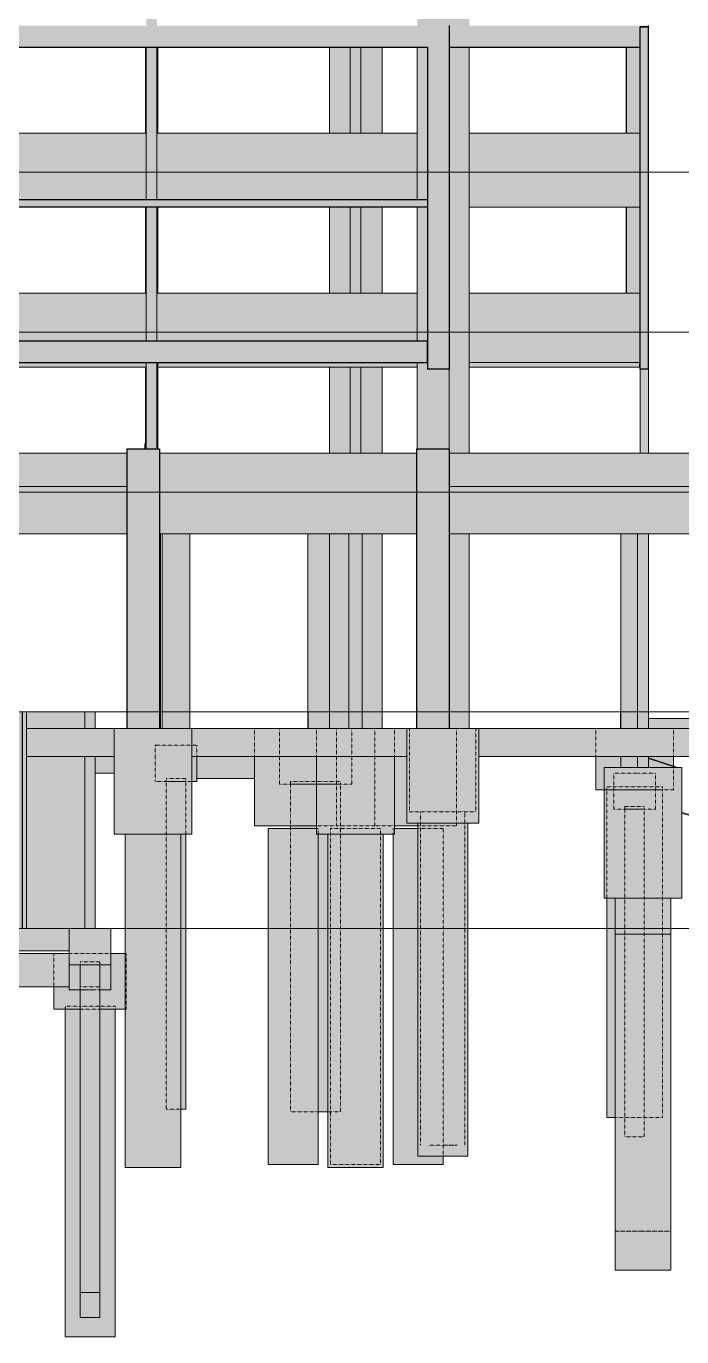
# Model space of a CAD drawing. Header units: centimetres. Extents: x -28 to 30806, y -3196 to 88064.
# Drawn here: x 26699 to 27879, y 78385 to 80745 of the extents above; entities that cross this region are included whole.
import ezdxf

# ---------------------------------------------------------------- set-up
doc = ezdxf.new("R2010")
doc.units = ezdxf.units.CM
doc.linetypes.add('Centro', pattern=[3.175, 0.635, -0.47625, 1.5875, -0.47625])
doc.linetypes.add('Traço', pattern=[0.635, 0.3175, -0.3175])
doc.layers.add('A-DETL', color=7, linetype='Continuous', lineweight=18, true_color=0x00a600)
for name, color, linetype, lineweight in [('A-FLOR', 7, 'Continuous', 25), ('A-FLOR-LEVL', 7, 'Continuous', 9), ('S-BEAM', 7, 'Continuous', 25), ('S-COLS', 7, 'Continuous', 25), ('S-FNDN', 7, 'Continuous', 25), ('S-FNDN-HDLN', 7, 'Traço', 9)]:
    doc.layers.add(name, color=color, linetype=linetype, lineweight=lineweight)

# ---------------------------------------------------------------- blocks, each defined once
blk = doc.blocks.new('Estaca W Gerdau - W250X32_7-3763720-CT H 002 - CRT ESQ')
at = {"layer": 'S-FNDN', "linetype": 'Traço', "lineweight": 9, "true_color": 0xa4b9db}
blk.add_hatch(color=9, dxfattribs=at).paths.add_polyline_path([(-1880.1, 79120), (-1871.6, 79120), (-1871.6, 79510), (-1886.2, 79510), (-1886.2, 79120)], flags=0)
at = {"layer": 'S-FNDN', "lineweight": 9}
for p, q in [((-1886.2, 79510), (-1886.2, 79120)), ((-1871.6, 79510), (-1886.2, 79510)), ((-1879.3, 79120), (-1879.3, 79510)), ((-1878.5, 79510), (-1878.5, 79120)), ((-1871.6, 79510), (-1871.6, 79120)), ((-1871.6, 79120), (-1886.2, 79120))]:
    blk.add_line(p, q, dxfattribs=at)
blk = doc.blocks.new('PED_BLRET-1EST_R01_2019 - 75x75x65-3763687-CT H 002 - CRT ESQ')
at = {"layer": 'S-FNDN-HDLN'}
for p, q in [((1714.1, 79378), (1749.1, 79378)), ((1714.1, 79373), (1714.1, 79378)), ((1749.1, 79373), (1714.1, 79373)), ((1749.1, 79378), (1749.1, 79373))]:
    blk.add_line(p, q, dxfattribs=at)
blk = doc.blocks.new('PED_BLRET-1EST_R01_2019 - 75x75x65-V10-CT H 002 - CRT ESQ')
at = {"layer": 'S-FNDN-HDLN'}
for p, q in [((1305.6, 79340), (1340.6, 79340)), ((1305.6, 79335), (1305.6, 79340)), ((1340.6, 79335), (1305.6, 79335)), ((1340.6, 79340), (1340.6, 79335))]:
    blk.add_line(p, q, dxfattribs=at)
blk = doc.blocks.new('PED_BLRET-1EST_R01_2019 - 75x75x65-V11-CT H 002 - CRT ESQ')
at = {"layer": 'S-FNDN-HDLN'}
for p, q in [((325.3, 79015), (360.3, 79015)), ((360.3, 79010), (325.3, 79010))]:
    blk.add_line(p, q, dxfattribs=at)
blk = doc.blocks.new('PED_BLRET-1EST_EXCENTRICA_R01_2019 - 110x130x100-V3-CT H 002 - CRT ESQ')
at = {"layer": 'S-FNDN-HDLN'}
for p, q in [((297.8, 78980), (325.3, 78980)), ((297.8, 78975), (297.8, 78980)), ((325.3, 78975), (297.8, 78975)), ((325.3, 78980), (360.3, 78980)), ((360.3, 78975), (325.3, 78975)), ((360.3, 78980), (387.8, 78980)), ((387.8, 78975), (360.3, 78975)), ((387.8, 78980), (387.8, 78975))]:
    blk.add_line(p, q, dxfattribs=at)
blk = doc.blocks.new('PED_BLRET-1EST_EXCENTRICA_R01_2019 - 110x130x100-V14-CT H 002 - CRT ESQ')
at = {"layer": 'S-FNDN-HDLN'}
for p, q in [((704, 79385), (794, 79385)), ((704, 79380), (704, 79385)), ((794, 79385), (794, 79380)), ((794, 79380), (704, 79380))]:
    blk.add_line(p, q, dxfattribs=at)
blk = doc.blocks.new('PED_BLRET-1EST_EXCENTRICA_R01_2019 - 140x120x110-3841338-CT H 002 - CRT ESQ')
at = {"layer": 'S-FNDN-HDLN'}
for p, q in [((1273.172184, 79375.004), (1373.172184, 79375.004)), ((1273.172184, 79370.004), (1273.172184, 79375.004)), ((1373.172184, 79370.004), (1273.172184, 79370.004)), ((1373.172184, 79375.004), (1373.172184, 79370.004))]:
    blk.add_line(p, q, dxfattribs=at)

msp = doc.modelspace()

# ---------------------------------------------------------------- hatches: boundary and pattern name
at = {"layer": 'A-FLOR', "true_color": 0xc0c0c0}
msp.add_hatch(color=9, dxfattribs=at).paths.add_polyline_path([(26446.07, 80419), (27420.82, 80419), (27420.82, 80433), (26446.07, 80433), (26446.07, 80424.41)], flags=0)
at = {"layer": 'S-BEAM', "true_color": 0xc0c0c0}
for points in [[(25909.08, 80707), (27420.82, 80707), (27420.82, 80743.5), (27460.32, 80743.46), (27460.32, 80746), (24712.56, 80746), (24712.56, 80743.5), (24751.31, 80743.5), (24751.31, 80707), (25845.88, 80707)], [(27460.56, 80707), (27803.82, 80707), (27803.82, 80743.5), (27818.82, 80743.5), (27818.82, 80746), (27460.56, 80746), (27460.56, 80707.03)], [(26446.07, 80433), (26914.82, 80433), (26914.82, 80552), (26446.07, 80552), (26446.07, 80482)], [(27244.57, 80433), (27402.57, 80433), (27402.57, 80552), (26933.82, 80552), (26933.82, 80433), (27241.68, 80433)], [(27500.16, 80419), (27803.82, 80419), (27803.82, 80552), (27496.07, 80552), (27496.07, 80419)], [(26569.63, 80178), (26914.82, 80178), (26914.82, 80264), (26446.07, 80264), (26446.07, 80178), (26563.81, 80178)], [(26933.82, 80178), (27402.57, 80178), (27402.57, 80264), (26933.82, 80264), (26933.82, 80184)], [(27500.16, 80139), (27803.82, 80139), (27803.82, 80264), (27496.07, 80264), (27496.07, 80139)], [(26259.45, 80139), (27420.82, 80139), (27420.82, 80178), (24751.31, 80178), (24751.31, 80139), (26156.06, 80139)], [(26914.82, 80131), (26914.82, 80139), (26446.07, 80139), (26446.07, 80131), (26879.81, 80131)], [(27396.77, 80131), (27402.57, 80131), (27402.57, 80139), (26935.32, 80139), (26935.32, 80131), (27339.57, 80131)], [(27500.16, 80131), (27802.55, 80131), (27802.55, 80139), (27496.07, 80139), (27496.07, 80131)], [(24770.81, 79916), (26879.82, 79916), (26879.81, 79976), (24770.81, 79976), (24770.81, 79973.25)], [(26938.82, 79831), (27401.32, 79831.2), (27401.32, 79976), (26938.82, 79976), (26938.82, 79831.33)], [(27758.65, 79916), (28152.81, 79916), (28152.81, 79976), (27460.32, 79976), (27460.33, 79916), (27706.95, 79916)], [(26673.02, 79831), (26879.82, 79831), (26879.81, 79916), (26446.07, 79916), (26446.07, 79831), (26622.81, 79831)], [(27758.65, 79831), (28152.81, 79831), (28152.81, 79916), (27460.33, 79916), (27460.33, 79831), (27706.95, 79831)], [(27221.32, 79430), (27383.67, 79430), (27383.67, 79480), (26996.82, 79480), (26996.82, 79430), (27189.99, 79430)], [(27513.67, 79430), (28152.81, 79430), (28152.81, 79480), (27513.67, 79480)], [(27818.82, 79480), (28152.81, 79480), (28152.81, 79498), (27818.82, 79498)], [(26822.94, 79400), (26856.82, 79400), (26856.82, 79430), (26822.94, 79430)], [(27005.81, 79390), (27109.76, 79390), (27109.76, 79430), (27005.81, 79430)], [(27871.2, 79410), (27818.82, 79427.18), (27818.82, 79426.27), (27868.43, 79410)], [(27847.47, 79410), (27868.43, 79410), (27818.82, 79426.27), (27818.82, 79410)], [(26673.02, 79015), (26775.94, 79015), (26775.94, 79075), (26645.81, 79075), (26645.81, 79015), (26666.02, 79015)]]:
    msp.add_hatch(color=9, dxfattribs=at).paths.add_polyline_path(points, flags=0)
h = msp.add_hatch(color=9, dxfattribs=at)
h.paths.add_polyline_path([(26645.81, 79080), (26775.94, 79080), (26775.94, 79120), (26803.94, 79120), (26803.94, 79430), (26699.11, 79430), (26699.11, 79120), (26645.81, 79120), (26645.81, 79090.73)], flags=0)
h.paths.add_polyline_path([(26626.77, 79420), (26684.51, 79420), (26684.51, 79430), (26621.56, 79430), (26621.56, 79420)], flags=0)
h.paths.add_polyline_path([(26633.43, 79480), (26684.51, 79480), (26684.51, 79510), (26621.56, 79509.85), (26621.56, 79480), (26623.29, 79480)], flags=0)
h.paths.add_polyline_path([(26776.41, 79480), (26803.94, 79480), (26803.94, 79510), (26699.11, 79510), (26699.33, 79480)], flags=0)
h = msp.add_hatch(color=9, dxfattribs=at)
h.paths.add_polyline_path([(26673.02, 79430), (26684.51, 79430), (26684.51, 79480), (26582.81, 79480), (26582.81, 79430), (26653.22, 79430)], flags=0)
h.paths.add_polyline_path([(26798.2, 79430), (26856.82, 79430), (26856.82, 79480), (26699.11, 79480), (26699.33, 79430), (26776.41, 79430)], flags=0)
at = {"layer": 'S-COLS', "true_color": 0xc0c0c0}
h = msp.add_hatch(color=9, dxfattribs=at)
h.paths.add_polyline_path([(26931.5, 80482), (26933.82, 80482), (26933.82, 80707), (26914.82, 80707), (26914.82, 80482)], flags=0)
h.paths.add_polyline_path([(26914.82, 80746), (26933.82, 80746), (26933.82, 80788), (26914.82, 80787.97), (26914.82, 80749.35)], flags=0)
h = msp.add_hatch(color=9, dxfattribs=at)
h.paths.add_polyline_path([(27402.57, 80482), (27420.82, 80482), (27420.82, 80707), (27402.57, 80707), (27402.57, 80502.75)], flags=0)
h.paths.add_polyline_path([(27420.82, 80746), (27460.32, 80746), (27460.32, 80788), (27402.57, 80788), (27402.57, 80746)], flags=0)
h = msp.add_hatch(color=9, dxfattribs=at)
h.paths.add_polyline_path([(27496.07, 80482), (27496.07, 80707), (27460.32, 80707), (27460.32, 80482)], flags=0)
h.paths.add_polyline_path([(27460.32, 80746), (27496.07, 80746), (27496.07, 80788), (27460.32, 80788), (27460.32, 80757.01)], flags=0)
for points in [[(27460.32, 80127.5), (27460.32, 80743.5), (27420.82, 80743.5), (27420.82, 80127.5)], [(27803.82, 80127.5), (27818.82, 80127.5), (27818.82, 80743.5), (27803.82, 80743.5), (27803.82, 80139)], [(27244.57, 80552), (27281.82, 80552), (27281.82, 80707), (27244.57, 80707), (27244.57, 80591.01)], [(27295.35, 80552), (27300.82, 80552), (27300.82, 80707), (27281.82, 80707), (27281.82, 80552), (27293.38, 80552)], [(27339.57, 80552), (27339.57, 80707), (27300.82, 80707), (27300.82, 80552)], [(27496.07, 80194), (27496.07, 80482), (27460.32, 80482), (27460.32, 80194)], [(27244.57, 80264), (27281.82, 80264), (27281.82, 80419), (27244.57, 80419), (27244.57, 80414.5)], [(27294.91, 80264), (27300.82, 80264), (27300.82, 80419), (27281.82, 80419), (27281.82, 80264), (27293.38, 80264)], [(27300.82, 80264), (27339.57, 80264), (27339.57, 80419), (27300.82, 80419), (27300.82, 80269.84)], [(27460.32, 79976), (27496.07, 79976), (27496.07, 80194), (27460.32, 80194), (27460.32, 79983)], [(27244.57, 79976), (27281.82, 79976), (27281.82, 80131), (27244.57, 80131), (27244.57, 80061.5)], [(27300.82, 79976), (27300.82, 80131), (27281.82, 80131), (27281.82, 79976), (27294.91, 79976)], [(27339.57, 79976), (27339.57, 80131), (27300.82, 80131), (27300.82, 79976)], [(27803.82, 79976), (27818.82, 79976), (27818.82, 80127.5), (27803.82, 80127.5), (27803.82, 79976.6)], [(26938.82, 79480), (26938.82, 79983), (26879.82, 79983), (26879.82, 79480)], [(27460.32, 79480), (27460.32, 79983), (27401.32, 79983), (27401.32, 79480)], [(26938.82, 79480), (26940.32, 79480), (26940.32, 79831), (26938.82, 79831), (26938.82, 79486)], [(26948.86, 79510), (26993.31, 79510), (26993.31, 79831), (26943.31, 79831), (26943.31, 79510)], [(27205.82, 79480), (27206.02, 79480), (27206.03, 79510), (27244.57, 79510), (27244.57, 79831), (27205.82, 79831), (27205.82, 79531.99)], [(27255.82, 79480), (27279.32, 79480.01), (27279.32, 79831), (27244.57, 79831), (27244.57, 79480)], [(27303.32, 79480), (27303.32, 79831), (27279.32, 79831), (27279.32, 79480), (27300.82, 79480)], [(27326.19, 79480), (27339.57, 79480), (27339.57, 79831), (27303.32, 79831), (27303.32, 79480)], [(27496.08, 79480), (27496.08, 79831), (27460.33, 79831), (27460.33, 79480), (27473.33, 79480)], [(26983.2, 79480), (26993.31, 79480), (26993.31, 79510), (26943.31, 79510), (26943.31, 79480), (26970.94, 79480)], [(27206.03, 79480), (27244.57, 79480), (27244.57, 79510), (27206.03, 79510)], [(27818.82, 79498), (27818.91, 79498), (27818.82, 79510)], [(27768.78, 79480), (27768.82, 79480), (27768.78, 79482)]]:
    msp.add_hatch(color=9, dxfattribs=at).paths.add_polyline_path(points, flags=0)
h = msp.add_hatch(color=9, dxfattribs=at)
h.paths.add_polyline_path([(26935.32, 80552), (26935.32, 80707), (26933.82, 80707), (26933.82, 80552)], flags=0)
h.paths.add_polyline_path([(26914.82, 80552), (26914.82, 80707), (26913.32, 80707), (26913.32, 80552)], flags=0)
h = msp.add_hatch(color=9, dxfattribs=at)
h.paths.add_polyline_path([(27818.82, 80139), (27818.83, 80139), (27818.82, 80182)], flags=0)
h.paths.add_polyline_path([(27798.76, 80264), (27803.82, 80264), (27803.82, 80419), (27779.33, 80419), (27779.33, 80264)], flags=0)
h.paths.add_polyline_path([(27779.33, 80552), (27803.82, 80552), (27803.82, 80707), (27779.33, 80707), (27779.33, 80591.01)], flags=0)
h = msp.add_hatch(color=9, dxfattribs=at)
h.paths.add_polyline_path([(26933.82, 80194), (26933.82, 80419), (26914.82, 80419), (26914.82, 80194)], flags=0)
h.paths.add_polyline_path([(26933.82, 80433), (26933.82, 80482), (26914.82, 80481.97), (26914.82, 80433), (26931.5, 80433)], flags=0)
h = msp.add_hatch(color=9, dxfattribs=at)
h.paths.add_polyline_path([(27402.57, 80194), (27420.82, 80194), (27420.82, 80419), (27402.57, 80419), (27402.57, 80238)], flags=0)
h.paths.add_polyline_path([(27402.57, 80433), (27420.82, 80433), (27420.82, 80482), (27402.57, 80482), (27402.57, 80458.63)], flags=0)
h = msp.add_hatch(color=9, dxfattribs=at)
h.paths.add_polyline_path([(26935.32, 80264), (26935.32, 80419), (26933.82, 80418.67), (26933.82, 80264)], flags=0)
h.paths.add_polyline_path([(26913.32, 80264), (26914.82, 80264), (26914.82, 80419), (26913.32, 80419), (26913.32, 80414.5)], flags=0)
h = msp.add_hatch(color=9, dxfattribs=at)
h.paths.add_polyline_path([(26927.54, 79983), (26933.82, 79983), (26933.82, 80139), (26914.82, 80139), (26914.82, 79983)], flags=0)
h.paths.add_polyline_path([(26914.82, 80178), (26933.82, 80178), (26933.82, 80194), (26914.82, 80193.97), (26914.82, 80182)], flags=0)
h = msp.add_hatch(color=9, dxfattribs=at)
h.paths.add_polyline_path([(27402.58, 79983), (27460.32, 79983), (27460.32, 80127.5), (27420.82, 80127.5), (27420.82, 80139), (27402.57, 80139), (27402.57, 79983)], flags=0)
h.paths.add_polyline_path([(27420.82, 80178), (27420.82, 80194), (27402.57, 80194), (27402.57, 80178)], flags=0)
h = msp.add_hatch(color=9, dxfattribs=at)
h.paths.add_polyline_path([(26935.32, 79983), (26935.32, 80139), (26933.82, 80139), (26933.82, 79983)], flags=0)
h.paths.add_polyline_path([(26913.32, 79983), (26914.82, 79983), (26914.82, 80131), (26913.32, 80131), (26913.32, 80061.5)], flags=0)
h = msp.add_hatch(color=9, dxfattribs=at)
h.paths.add_polyline_path([(27768.82, 79410), (27798.82, 79410), (27798.82, 79430), (27768.82, 79430)], flags=0)
h.paths.add_polyline_path([(27798.82, 79480), (27798.82, 79831), (27768.82, 79831), (27768.9, 79480), (27795.51, 79480)], flags=0)
h = msp.add_hatch(color=9, dxfattribs=at)
h.paths.add_polyline_path([(27818.82, 79410), (27818.82, 79430), (27798.82, 79430), (27799.28, 79410), (27810.34, 79410)], flags=0)
h.paths.add_polyline_path([(27799.82, 79480), (27818.82, 79480), (27818.82, 79831), (27798.82, 79831), (27798.82, 79480), (27799.82, 79480)], flags=0)
h = msp.add_hatch(color=9, dxfattribs=at)
h.paths.add_polyline_path([(26810.06, 79120), (26822.94, 79120), (26822.94, 79430), (26803.94, 79430), (26803.94, 79120)], flags=0)
h.paths.add_polyline_path([(26811.07, 79480), (26822.94, 79480), (26822.94, 79510), (26803.94, 79510), (26803.94, 79480), (26810.06, 79480)], flags=0)
at = {"layer": 'S-FNDN', "true_color": 0xc0c0c0}
for points in [[(26856.82, 79290), (26996.82, 79290), (26996.82, 79480), (26856.82, 79480), (26856.82, 79355.48)], [(27383.67, 79310), (27513.67, 79310), (27513.67, 79480), (27383.67, 79480), (27383.67, 79355.48)], [(26996.82, 79385), (27005.81, 79385), (27005.81, 79430), (26996.82, 79430), (26996.82, 79390)], [(27109.76, 79305), (27221.32, 79305), (27221.32, 79430), (27109.76, 79430), (27109.76, 79355.48)], [(27361.32, 79290), (27361.32, 79430), (27221.32, 79430), (27221.32, 79290), (27345.07, 79290)], [(27396.77, 79305), (27403.82, 79305), (27403.82, 79310), (27383.67, 79310), (27383.67, 79430), (27361.32, 79430), (27361.32, 79305), (27383.67, 79305)], [(27758.65, 79175), (27878.82, 79175), (27878.82, 79410), (27738.82, 79410), (27738.82, 79175)], [(26876.82, 78690), (26926.82, 78690), (26926.82, 79290), (26876.82, 79290), (26876.82, 78693.6)], [(26926.82, 78690), (26976.82, 78690), (26976.82, 79290), (26926.82, 79290), (26926.82, 78693.6)], [(26980.68, 78795), (26985.81, 78795), (26985.81, 79290), (26976.82, 79290), (26977.06, 78795)], [(27134.05, 78695), (27224.05, 78695), (27224.04, 79290), (27221.32, 79290), (27221.32, 79300), (27134.05, 79300), (27134.05, 78825.98)], [(27241.32, 78690), (27291.32, 78690), (27291.32, 79290), (27241.32, 79290), (27241.32, 78695)], [(27291.32, 78690), (27341.32, 78690), (27341.32, 79290), (27291.32, 79290), (27291.32, 78693.6)], [(27359.05, 78695), (27449.05, 78695), (27448.67, 78710), (27403.82, 78710), (27403.82, 79300), (27361.32, 79300), (27361.32, 79290), (27359.05, 79290), (27359.05, 78737.72)], [(27415.27, 78710), (27448.67, 78710), (27448.47, 79310), (27403.82, 79310), (27403.82, 78710), (27415.09, 78710)], [(27470.09, 78710), (27493.52, 78710), (27493.52, 79310), (27448.67, 79310), (27448.67, 78710), (27463.28, 78710)], [(27743.85, 78780), (27758.82, 78780), (27758.49, 79175), (27743.85, 79175), (27743.85, 78825.98)], [(27784.49, 79110), (27808.82, 79110), (27808.82, 79175), (27758.82, 79175), (27758.82, 79110), (27779.43, 79110)], [(27849.84, 79110), (27858.82, 79110), (27858.39, 79175), (27808.82, 79175), (27808.82, 79110), (27849.78, 79110)], [(26850.94, 79055), (26850.94, 79120), (26775.94, 79120), (26775.94, 79055), (26834.04, 79055)], [(27758.82, 78505), (27808.82, 78505), (27808.82, 79110), (27758.82, 79110), (27758.82, 78517.1)], [(27808.82, 78505), (27858.82, 78505), (27858.37, 79110), (27808.82, 79110), (27808.82, 78517.1)], [(26795.94, 78465), (26830.94, 78465), (26830.94, 79055), (26795.94, 79055), (26795.94, 78472.97)], [(26853.01, 78385), (26858.44, 78385), (26858.44, 78975), (26830.94, 78975), (26830.94, 78420), (26795.94, 78420), (26795.94, 78975), (26768.44, 78975), (26768.44, 78385), (26848.95, 78385)], [(26828.11, 78420), (26830.94, 78420), (26830.9, 78465), (26795.94, 78465), (26795.94, 78420), (26826.27, 78420)]]:
    msp.add_hatch(color=9, dxfattribs=at).paths.add_polyline_path(points, flags=0)
h = msp.add_hatch(color=9, dxfattribs=at)
h.paths.add_polyline_path([(27738.82, 79370), (27738.82, 79410), (27768.82, 79410), (27768.82, 79430), (27723.85, 79430), (27723.85, 79370)], flags=0)
h.paths.add_polyline_path([(27863.85, 79412.41), (27863.85, 79430), (27818.82, 79430), (27818.82, 79427.18), (27843.79, 79418.99)], flags=0)
h = msp.add_hatch(color=9, dxfattribs=at)
h.paths.add_polyline_path([(27237.72, 78790), (27241.32, 78790), (27241.32, 79290), (27224.05, 79290), (27224.05, 78790), (27230.69, 78790)], flags=0)
h.paths.add_polyline_path([(27209.52, 79300), (27221.32, 79300), (27221.32, 79305), (27174.65, 79305), (27174.65, 79300), (27208.6, 79300)], flags=0)
h = msp.add_hatch(color=9, dxfattribs=at)
h.paths.add_polyline_path([(26748.44, 78975), (26795.94, 78975), (26795.94, 79010), (26775.94, 79010), (26775.94, 79015), (26748.44, 79015), (26748.44, 79002.48)], flags=0)
h.paths.add_polyline_path([(26876.82, 78975), (26876.82, 79075), (26850.94, 79075), (26850.94, 79010), (26830.94, 79010), (26830.94, 78975), (26853.96, 78975)], flags=0)
h = msp.add_hatch(color=9, dxfattribs=at)
h.paths.add_polyline_path([(26850.94, 79010), (26850.94, 79055), (26830.94, 79055), (26830.94, 79010)], flags=0)
h.paths.add_polyline_path([(26795.94, 79010), (26795.94, 79055), (26775.94, 79055), (26775.94, 79010), (26777.28, 79010)], flags=0)

# ---------------------------------------------------------------- linework, layer by layer
at = {"layer": 'A-DETL', "lineweight": 9}
msp.add_line((26912.31, 79983), (26912.31, 79993.1), dxfattribs=at)
at = {"layer": 'A-FLOR', "color": 190, "true_color": 0x8000ff}
for p, q in [((26446.07, 80433), (27420.82, 80433)), ((27420.82, 80433), (27420.82, 80419)), ((27420.82, 80419), (26446.07, 80419))]:
    msp.add_line(p, q, dxfattribs=at)
at = {"layer": 'A-FLOR-LEVL', "linetype": 'Centro'}
for p, q in [((24225.37, 80482), (29773.94, 80482)), ((24225.37, 80194), (29773.94, 80194)), ((24225.37, 79906), (29773.94, 79906)), ((24225.37, 79510), (29773.94, 79510)), ((24225.37, 79120), (29773.94, 79120))]:
    msp.add_line(p, q, dxfattribs=at)
at = {"layer": 'S-BEAM', "color": 190, "true_color": 0x8000ff}
for p, q in [((27460.56, 80707), (27460.56, 80746)), ((27803.82, 80707), (27803.82, 80743.5)), ((27803.82, 80743.5), (27818.82, 80743.5)), ((27818.82, 80743.5), (27818.82, 80746)), ((27819.06, 80707), (27819.06, 80746)), ((24751.31, 80707), (27420.82, 80707)), ((27460.32, 80707), (27460.56, 80707)), ((27460.56, 80707), (27803.82, 80707)), ((27818.83, 80707), (27819.06, 80707)), ((24751.31, 80178), (27420.82, 80178)), ((27420.82, 80139), (27420.82, 80178)), ((24751.31, 80139), (27420.82, 80139))]:
    msp.add_line(p, q, dxfattribs=at)
at = {"layer": 'S-BEAM', "lineweight": 9}
for p, q in [((26446.07, 80552), (26914.82, 80552)), ((26914.82, 80552), (26914.82, 80482)), ((26933.82, 80552), (26933.82, 80482)), ((26933.82, 80552), (27402.57, 80552)), ((27402.57, 80433), (27402.57, 80552)), ((27496.07, 80552), (27803.82, 80552)), ((27496.07, 80552), (27496.07, 80419)), ((26914.82, 80482), (26914.82, 80433)), ((26933.82, 80482), (26933.82, 80433)), ((27496.07, 80419), (27803.82, 80419)), ((26446.07, 80264), (26914.82, 80264)), ((26914.82, 80264), (26914.82, 80194)), ((26933.82, 80264), (26933.82, 80194)), ((26933.82, 80264), (27402.57, 80264)), ((27402.57, 80178), (27402.57, 80264)), ((27496.07, 80264), (27496.07, 80139)), ((27496.07, 80264), (27803.82, 80264)), ((26914.82, 80194), (26914.82, 80178)), ((26933.82, 80194), (26933.82, 80178)), ((27496.07, 80139), (27803.82, 80139)), ((27802.55, 80139), (27802.55, 80131)), ((26446.07, 80131), (26914.82, 80131)), ((26935.32, 80131), (27402.57, 80131)), ((27496.07, 80131), (27802.55, 80131)), ((24770.81, 79976), (26879.82, 79976)), ((26938.82, 79976), (27401.32, 79976)), ((27460.32, 79976), (28152.81, 79976)), ((27460.32, 79976), (27460.32, 79916)), ((24770.81, 79916), (26879.82, 79916)), ((27460.32, 79916), (28152.81, 79916)), ((27460.33, 79916), (27460.33, 79906)), ((27460.33, 79906), (27460.33, 79831)), ((26879.82, 79831), (26446.07, 79831)), ((26938.82, 79831), (27401.32, 79831)), ((27460.33, 79831), (28152.81, 79831)), ((26803.94, 79510), (26699.11, 79510)), ((26803.94, 79480), (26803.94, 79510)), ((26699.11, 79480), (26856.82, 79480)), ((26996.82, 79480), (27383.67, 79480)), ((27513.67, 79480), (28152.81, 79480)), ((27818.82, 79498), (28152.81, 79498)), ((26699.11, 79430), (26856.82, 79430)), ((26803.94, 79120), (26803.94, 79430)), ((26996.82, 79430), (27383.67, 79430)), ((27513.67, 79430), (28152.81, 79430)), ((26699.33, 79420), (26699.33, 79120)), ((27871.2, 79410), (27818.82, 79427.18)), ((27818.82, 79426.27), (27868.43, 79410)), ((26822.94, 79400), (26856.82, 79400)), ((27005.81, 79390), (27109.76, 79390)), ((27878.82, 79328.72), (28167.82, 79258.49)), ((27878.82, 79327.32), (28167.82, 79257.09)), ((26645.81, 79080), (26775.94, 79080)), ((26645.81, 79075), (26775.94, 79075)), ((26775.94, 79015), (26645.81, 79015))]:
    msp.add_line(p, q, dxfattribs=at)
at = {"layer": 'S-COLS', "color": 190, "true_color": 0x8000ff}
for p, q in [((27803.82, 80127.5), (27803.82, 80743.5)), ((27818.82, 80743.5), (27803.82, 80743.5)), ((27818.82, 80127.5), (27818.82, 80743.5)), ((27420.82, 80707), (27420.82, 80127.5)), ((27460.32, 80707), (27460.32, 80127.5)), ((27779.33, 80552), (27779.33, 80707)), ((27779.33, 80264), (27779.33, 80419)), ((27460.32, 80127.5), (27420.82, 80127.5)), ((27818.82, 80127.5), (27803.82, 80127.5))]:
    msp.add_line(p, q, dxfattribs=at)
at = {"layer": 'S-COLS', "lineweight": 9}
for p, q in [((26913.32, 80707), (26913.32, 80552)), ((26914.82, 80707), (26914.82, 80552)), ((26933.82, 80707), (26933.82, 80552)), ((26935.32, 80707), (26935.32, 80552)), ((27244.57, 80707), (27244.57, 80552)), ((27281.82, 80707), (27281.82, 80552)), ((27300.82, 80707), (27300.82, 80552)), ((27339.57, 80707), (27339.57, 80552)), ((27402.57, 80707), (27402.57, 80482)), ((27496.07, 80707), (27496.07, 80482)), ((26914.82, 80552), (26914.82, 80482)), ((26933.82, 80552), (26933.82, 80482)), ((26914.82, 80482), (26914.82, 80433)), ((26933.82, 80482), (26914.82, 80482)), ((26933.82, 80482), (26914.82, 80482)), ((26933.82, 80482), (26933.82, 80433)), ((27402.57, 80482), (27402.57, 80433)), ((27420.82, 80482), (27402.57, 80482)), ((27420.82, 80482), (27402.57, 80482)), ((27496.07, 80482), (27460.32, 80482)), ((27496.07, 80482), (27460.32, 80482)), ((27496.07, 80482), (27496.07, 80194)), ((26913.32, 80419), (26913.32, 80264)), ((26914.82, 80419), (26914.82, 80264)), ((26933.82, 80419), (26933.82, 80264)), ((26935.32, 80419), (26935.32, 80264)), ((27244.57, 80419), (27244.57, 80264)), ((27281.82, 80419), (27281.82, 80264)), ((27300.82, 80419), (27300.82, 80264)), ((27339.57, 80419), (27339.57, 80264)), ((27402.57, 80419), (27402.57, 80194)), ((26914.82, 80264), (26914.82, 80194)), ((26933.82, 80264), (26933.82, 80194)), ((26914.82, 80194), (26914.82, 80178)), ((26933.82, 80194), (26914.82, 80194)), ((26933.82, 80194), (26914.82, 80194)), ((26933.82, 80194), (26933.82, 80178)), ((27402.57, 80194), (27402.57, 80178)), ((27420.82, 80194), (27402.57, 80194)), ((27420.82, 80194), (27402.57, 80194)), ((27496.07, 80194), (27460.32, 80194)), ((27496.07, 80194), (27460.32, 80194)), ((27496.07, 80194), (27496.07, 79976)), ((26914.82, 80139), (26914.82, 79983)), ((26933.82, 80139), (26933.82, 79983)), ((26935.32, 80139), (26935.32, 79983)), ((27402.57, 80139), (27402.57, 79983)), ((26913.32, 80131), (26913.32, 79983)), ((27244.57, 80131), (27244.57, 79976)), ((27281.82, 80131), (27281.82, 79976)), ((27300.82, 80131), (27300.82, 79976)), ((27339.57, 80131), (27339.57, 79976)), ((27460.32, 80127.5), (27460.32, 79983)), ((27803.82, 80127.5), (27803.82, 79976)), ((27818.82, 80127.5), (27818.82, 79976)), ((26940.32, 79831), (26940.32, 79480)), ((26943.31, 79831), (26943.31, 79510)), ((26993.31, 79831), (26993.31, 79510)), ((27205.82, 79831), (27205.82, 79480)), ((27244.57, 79831), (27244.57, 79480)), ((27279.32, 79831), (27279.32, 79480)), ((27303.32, 79831), (27303.32, 79480)), ((27339.57, 79831), (27339.57, 79480)), ((27460.33, 79831), (27460.33, 79480)), ((27496.08, 79831), (27496.08, 79480)), ((27768.82, 79831), (27768.82, 79480)), ((27798.82, 79831), (27798.82, 79480)), ((27818.82, 79831), (27818.82, 79480)), ((27818.9, 79831), (27818.9, 79510)), ((27818.97, 79498), (27818.97, 79831)), ((26803.94, 79510), (26803.94, 79480)), ((26822.94, 79510), (26803.94, 79510)), ((26822.94, 79510), (26822.94, 79480)), ((26940.32, 79510), (26938.82, 79510)), ((26940.32, 79510), (26940.32, 79480)), ((26943.31, 79510), (26943.31, 79480)), ((26993.31, 79510), (26943.31, 79510)), ((26993.31, 79510), (26943.31, 79510)), ((26993.31, 79510), (26993.31, 79480)), ((27206.03, 79510), (27206.03, 79480)), ((27244.57, 79510), (27206.03, 79510)), ((27244.57, 79510), (27244.57, 79480)), ((27279.32, 79510), (27244.57, 79510)), ((27279.32, 79510), (27279.32, 79480)), ((27303.32, 79510), (27279.32, 79510)), ((27339.57, 79510), (27303.32, 79510)), ((27303.32, 79510), (27303.32, 79480)), ((27339.57, 79510), (27339.57, 79480)), ((27460.33, 79510), (27460.33, 79480)), ((27496.08, 79510), (27460.33, 79510)), ((27496.08, 79510), (27496.08, 79480)), ((27768.78, 79510), (27768.78, 79480)), ((27768.82, 79510), (27768.82, 79480)), ((27798.82, 79510), (27768.82, 79510)), ((27818.91, 79510), (27818.91, 79498)), ((26803.94, 79430), (26803.94, 79120)), ((26822.94, 79430), (26822.94, 79120)), ((27768.82, 79430), (27768.82, 79410)), ((27798.82, 79430), (27798.82, 79410)), ((27818.82, 79430), (27818.82, 79410))]:
    msp.add_line(p, q, dxfattribs=at)
at = {"layer": 'S-COLS', "color": 66, "true_color": 0x578d05}
for p, q in [((26879.82, 79983), (26879.82, 79480)), ((26938.82, 79983), (26879.82, 79983)), ((26938.82, 79983), (26938.82, 79480)), ((27401.32, 79983), (27401.32, 79480)), ((27460.32, 79983), (27401.32, 79983)), ((27460.32, 79983), (27460.32, 79480))]:
    msp.add_line(p, q, dxfattribs=at)
at = {"layer": 'S-FNDN', "lineweight": 9}
for p, q in [((26856.82, 79480), (26996.82, 79480)), ((26856.82, 79290), (26856.82, 79480)), ((26996.82, 79290), (26996.82, 79480)), ((27383.67, 79480), (27513.67, 79480)), ((27383.67, 79310), (27383.67, 79480)), ((27513.67, 79310), (27513.67, 79480)), ((27005.81, 79385), (27005.81, 79430)), ((27109.76, 79305), (27109.76, 79430)), ((27221.32, 79290), (27221.32, 79430)), ((27361.32, 79290), (27361.32, 79430)), ((27723.85, 79370), (27723.85, 79430)), ((27863.85, 79412.41), (27863.85, 79430)), ((27738.82, 79410), (27878.82, 79410)), ((27738.82, 79175), (27738.82, 79410)), ((27878.82, 79175), (27878.82, 79410)), ((27005.81, 79385), (26996.82, 79385)), ((27738.82, 79370), (27723.85, 79370)), ((26996.82, 79290), (26856.82, 79290)), ((26876.82, 79290), (26876.82, 78690)), ((26976.82, 78690), (26976.82, 79290)), ((26985.81, 78795), (26985.81, 79290)), ((27221.32, 79305), (27109.76, 79305)), ((27134.05, 79300), (27134.05, 78695)), ((27134.05, 79300), (27221.37, 79300)), ((27174.65, 79305), (27174.65, 79300)), ((27361.32, 79290), (27221.32, 79290)), ((27224.05, 78695), (27224.05, 79290)), ((27241.32, 79290), (27241.32, 78690)), ((27341.32, 78690), (27341.32, 79290)), ((27359.05, 79290), (27359.05, 78695)), ((27403.82, 79305), (27361.32, 79305)), ((27361.48, 79300), (27403.82, 79300)), ((27513.67, 79310), (27383.67, 79310)), ((27403.67, 79310), (27403.67, 78710)), ((27493.67, 78710), (27493.67, 79310)), ((27878.82, 79175), (27738.82, 79175)), ((27743.85, 79175), (27743.85, 78780)), ((27758.82, 79175), (27758.82, 79110)), ((27858.82, 79110), (27858.82, 79175)), ((26775.94, 79120), (26850.94, 79120)), ((26775.94, 79055), (26775.94, 79120)), ((26850.94, 79055), (26850.94, 79120)), ((27758.82, 79110), (27758.82, 78505)), ((27758.82, 79110), (27808.82, 79110)), ((27808.82, 79110), (27858.82, 79110)), ((27858.82, 78505), (27858.82, 79110)), ((26850.94, 79075), (26876.82, 79075)), ((26775.94, 79010), (26775.94, 79055)), ((26850.94, 79055), (26775.94, 79055)), ((26795.94, 79055), (26795.94, 78465)), ((26830.94, 78465), (26830.94, 79055)), ((26850.94, 79010), (26850.94, 79055)), ((26748.44, 78975), (26748.44, 79015)), ((26795.99, 79010), (26775.94, 79010)), ((26850.94, 79010), (26830.94, 79010)), ((26795.94, 78975), (26748.44, 78975)), ((26768.44, 78975), (26768.44, 78385)), ((26876.82, 78975), (26830.94, 78975)), ((26858.44, 78385), (26858.44, 78975)), ((26985.81, 78795), (26977.06, 78795)), ((27241.39, 78790), (27224.05, 78790)), ((27758.64, 78780), (27743.85, 78780)), ((27448.67, 78710), (27403.82, 78710)), ((27493.52, 78710), (27448.67, 78710)), ((27449.05, 78695), (27449.05, 78710)), ((26926.82, 78690), (26876.82, 78690)), ((26976.82, 78690), (26926.82, 78690)), ((27224.05, 78695), (27134.05, 78695)), ((27291.32, 78690), (27241.32, 78690)), ((27341.32, 78690), (27291.32, 78690)), ((27449.05, 78695), (27359.05, 78695)), ((27808.82, 78505), (27758.82, 78505)), ((27858.82, 78505), (27808.82, 78505)), ((26795.94, 78465), (26795.94, 78420)), ((26830.94, 78465), (26795.94, 78465)), ((26830.94, 78420), (26830.94, 78465)), ((26830.94, 78420), (26795.94, 78420)), ((26858.44, 78385), (26768.44, 78385))]:
    msp.add_line(p, q, dxfattribs=at)
at = {"layer": 'S-FNDN-HDLN'}
for p, q in [((27109.76, 79430.01), (27109.76, 79480)), ((27154.65, 79380), (27154.65, 79480)), ((27221.32, 79430.01), (27221.32, 79480)), ((27256.9, 79480), (27256.9, 79305)), ((27284.65, 79380), (27284.65, 79480)), ((27326.19, 79305), (27326.19, 79480)), ((27361.32, 79430.01), (27361.32, 79480)), ((27388.32, 79330), (27388.32, 79480)), ((27473.33, 79305), (27473.33, 79480)), ((27508.32, 79330), (27508.32, 79480)), ((27723.85, 79430.01), (27723.85, 79480)), ((27863.85, 79430.01), (27863.85, 79480)), ((26930.81, 79450), (26936.31, 79450)), ((26930.81, 79430), (26930.81, 79450)), ((26930.81, 79385), (26930.81, 79430)), ((26936.31, 79450), (27005.81, 79450)), ((27005.81, 79430.01), (27005.81, 79450)), ((27863.85, 79370), (27863.85, 79412.41)), ((26996.82, 79385), (26930.81, 79385)), ((26950.81, 79385), (26950.81, 78795)), ((26985.81, 79290.01), (26985.81, 79385)), ((27756.32, 79400), (27799.82, 79400)), ((27756.32, 79335), (27756.32, 79400)), ((27799.82, 79400), (27818.82, 79400)), ((27818.82, 79400), (27831.32, 79400)), ((27831.32, 79335), (27831.32, 79400)), ((27284.65, 79380), (27154.65, 79380)), ((27174.65, 79380), (27174.65, 79305.01)), ((27264.65, 78790), (27264.65, 79380)), ((27863.85, 79370), (27738.83, 79370)), ((27743.85, 79370), (27743.85, 79175.01)), ((27843.85, 78780), (27843.85, 79370)), ((27831.32, 79335), (27756.32, 79335)), ((27776.32, 79335), (27776.32, 78745)), ((27811.32, 78745), (27811.32, 79335)), ((27508.32, 79330), (27388.32, 79330)), ((27408.32, 79330), (27408.32, 78730)), ((27488.32, 78730), (27488.32, 79330)), ((27174.65, 79300), (27174.65, 78790)), ((27256.9, 79305), (27221.32, 79305)), ((27221.37, 79300), (27224.05, 79300)), ((27224.05, 79290.01), (27224.05, 79300)), ((27246.55, 79300), (27246.55, 78695)), ((27246.55, 79300), (27336.55, 79300)), ((27326.19, 79305), (27256.9, 79305)), ((27361.32, 79305), (27326.19, 79305)), ((27336.55, 78695), (27336.55, 79300)), ((27359.05, 79300), (27359.05, 79290.01)), ((27359.05, 79300), (27361.48, 79300)), ((27473.33, 79305), (27403.83, 79305)), ((27403.83, 79300), (27449.05, 79300)), ((27449.05, 78710.01), (27449.05, 79300)), ((26748.44, 79015.01), (26748.44, 79075)), ((26775.94, 79075), (26803.94, 79075)), ((26803.94, 79075), (26822.94, 79075)), ((26822.94, 79075), (26850.94, 79075)), ((26876.83, 79075), (26878.44, 79075)), ((26878.44, 78975), (26878.44, 79075)), ((26803.94, 79010), (26795.99, 79010)), ((26822.94, 79010), (26803.94, 79010)), ((26830.94, 79010), (26822.94, 79010)), ((26830.94, 78975), (26795.95, 78975)), ((26878.44, 78975), (26876.83, 78975)), ((26977.06, 78795), (26950.81, 78795)), ((27224.05, 78790), (27174.65, 78790)), ((27264.65, 78790), (27241.4, 78790)), ((27843.85, 78780), (27758.64, 78780)), ((27811.32, 78745), (27776.32, 78745)), ((27448.32, 78730), (27422.61, 78730)), ((27422.62, 78730), (27448.32, 78730)), ((27474.34, 78730), (27448.32, 78730)), ((27448.47, 78730), (27474.03, 78730)), ((27336.55, 78695), (27246.55, 78695)), ((27808.82, 78575), (27758.82, 78575)), ((27758.82, 78575), (27808.82, 78575)), ((27808.82, 78575), (27858.82, 78575)), ((27858.82, 78575), (27808.82, 78575))]:
    msp.add_line(p, q, dxfattribs=at)

# ---------------------------------------------------------------- block references
at = {"layer": 'S-FNDN', "lineweight": 9}
msp.add_blockref('Estaca W Gerdau - W250X32_7-3763720-CT H 002 - CRT ESQ', (28570.67, 0), dxfattribs=at)
at = {"layer": 'S-FNDN', "linetype": 'Traço', "lineweight": 9}
for name, p in [('PED_BLRET-1EST_R01_2019 - 75x75x65-V10-CT H 002 - CRT ESQ', (25645.16, 50)), ('PED_BLRET-1EST_EXCENTRICA_R01_2019 - 110x130x100-V14-CT H 002 - CRT ESQ', (26470.67, 0)), ('PED_BLRET-1EST_EXCENTRICA_R01_2019 - 140x120x110-3841338-CT H 002 - CRT ESQ', (26470.67, 0)), ('PED_BLRET-1EST_R01_2019 - 75x75x65-V10-CT H 002 - CRT ESQ', (26470.67, 0)), ('PED_BLRET-1EST_R01_2019 - 75x75x65-3763687-CT H 002 - CRT ESQ', (25081.8, -318)), ('PED_BLRET-1EST_R01_2019 - 75x75x65-V11-CT H 002 - CRT ESQ', (26470.67, 0)), ('PED_BLRET-1EST_EXCENTRICA_R01_2019 - 110x130x100-V3-CT H 002 - CRT ESQ', (26470.67, 0))]:
    msp.add_blockref(name, p, dxfattribs=at)

doc.saveas('drawing.dxf')
